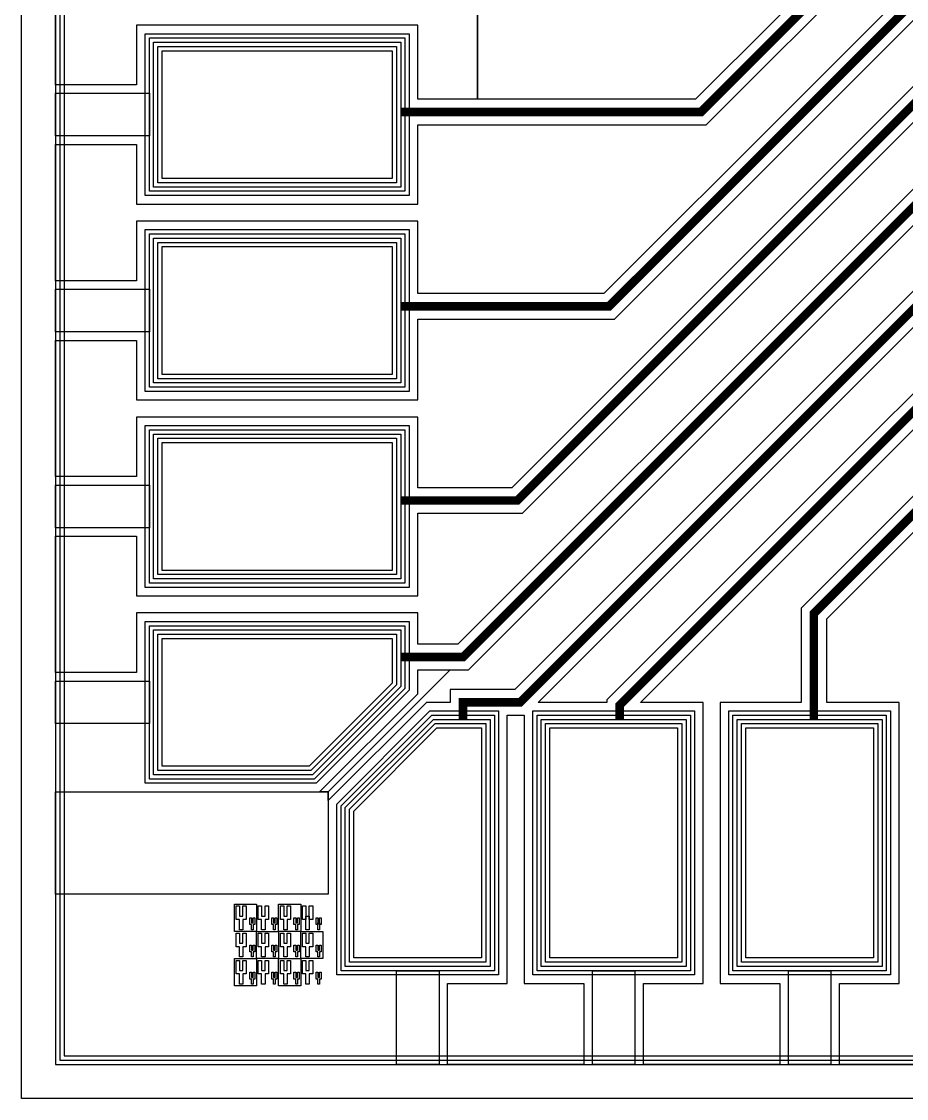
# Model space of a CAD drawing. Extents: x -87611 to 96139, y 77822 to 138139.
# Drawn here: x -22035 to -20997, y 81151 to 82415 of the extents above; entities that cross this region are included whole.
import ezdxf

# ---------------------------------------------------------------- set-up
doc = ezdxf.new("R2010")
doc.units = 0
doc.header["$MEASUREMENT"] = 0
doc.layers.get('0').update_dxf_attribs({"color": 6})
for name, color, linetype in [('L10D0 Abs', 4, 'Continuous'), ('L12D0 Etch', 190, 'Continuous'), ('L14D0 Au', 2, 'Continuous'), ('L15D0 PVIA', 7, 'Continuous'), ('L18D0 SU8', 7, 'Continuous'), ('L1D0 Plug', 200, 'Continuous'), ('L3D0 Base', 3, 'Continuous'), ('L4D0 Cntr', 1, 'Continuous'), ('L50D0 SiO2', 52, 'Continuous'), ('L7D0 DE', 42, 'Continuous'), ('L8D0 Wire', 5, 'Continuous'), ('L9D0 Cont', 30, 'Continuous')]:
    doc.layers.add(name, color=color, linetype=linetype)

# ---------------------------------------------------------------- blocks, each defined once
blk = doc.blocks.new('32PAD')
at = {"layer": 'L14D0 Au'}
blk.add_lwpolyline([(-80, 10), (-80, 290), (80, 290), (80, 10)], close=True, dxfattribs=at)
at = {"layer": 'L15D0 PVIA'}
blk.add_lwpolyline([(-75, 15), (-75, 285), (75, 285), (75, 15)], close=True, dxfattribs=at)
at = {"layer": 'L3D0 Base'}
for points in [[(-25, 300), (-25, 410), (25, 410), (25, 300)], [(-90, 0), (-90, 300), (90, 300), (90, 0)]]:
    blk.add_lwpolyline(points, close=True, dxfattribs=at)
at = {"layer": 'L4D0 Cntr'}
blk.add_lwpolyline([(-85, 5), (-85, 295), (85, 295), (85, 5)], close=True, dxfattribs=at)
at = {"layer": 'L8D0 Wire'}
blk.add_lwpolyline([(-95, -5), (-95, 305), (95, 305), (95, -5)], close=True, dxfattribs=at)
blk = doc.blocks.new('_32PADS')
at = {"layer": 'L14D0 Au'}
for points in [[(-1340, -1115), (-1340, -955), (-1060, -955), (-1060, -1014.467), (-1160.533, -1115)], [(-1115, -1340), (-1115, -1160.533), (-1014.467, -1060), (-955, -1060), (-955, -1340)]]:
    blk.add_lwpolyline(points, close=True, dxfattribs=at)
at = {"layer": 'L15D0 PVIA'}
for points in [[(-1335, -1110), (-1335, -960), (-1065, -960), (-1065, -1012.396), (-1162.604, -1110)], [(-1110, -1335), (-1110, -1162.604), (-1012.396, -1065), (-960, -1065), (-960, -1335)]]:
    blk.add_lwpolyline(points, close=True, dxfattribs=at)
at = {"layer": 'L3D0 Base'}
for points in [[(-1350, -1125), (-1350, -945), (-1050, -945), (-1050, -1018.609), (-1156.391, -1125)], [(-1460, -1060), (-1460, -1010), (-1350, -1010), (-1350, -1060)], [(-1125, -1350), (-1125, -1156.391), (-1018.609, -1050), (-945, -1050), (-945, -1350)], [(-1060, -1460), (-1060, -1350), (-1010, -1350), (-1010, -1460)]]:
    blk.add_lwpolyline(points, close=True, dxfattribs=at)
at = {"layer": 'L4D0 Cntr'}
for points in [[(-1345, -1120), (-1345, -950), (-1055, -950), (-1055, -1016.538), (-1158.462, -1120)], [(-1120, -1345), (-1120, -1158.462), (-1016.538, -1055), (-950, -1055), (-950, -1345)]]:
    blk.add_lwpolyline(points, close=True, dxfattribs=at)
at = {"layer": 'L8D0 Wire'}
for points in [[(-1355, -1130), (-1355, -940), (-1045, -940), (-1045, -1020.68), (-1154.32, -1130)], [(-1130, -1355), (-1130, -1154.32), (-1020.68, -1045), (-940, -1045), (-940, -1355)]]:
    blk.add_lwpolyline(points, close=True, dxfattribs=at)
for p, rotation in [((-1050, -345), 90), ((-1050, -575), 90), ((-1050, -805), 90), ((-805, -1050), 180), ((-575, -1050), 180)]:
    blk.add_blockref('32PAD', p, dxfattribs=dict(rotation=rotation))
blk = doc.blocks.new('_ALIGNMARK')
at = {"layer": 'L10D0 Abs'}
for points in [[(6, 2), (6, 14), (2, 14), (2, 30), (6, 30), (6, 18), (10, 18), (10, 30), (14, 30), (14, 14), (10, 14), (10, 2)], [(20, 2), (20, 8), (18, 8), (18, 16), (20, 16), (20, 10), (22, 10), (22, 16), (24, 16), (24, 8), (22, 8), (22, 2)]]:
    blk.add_lwpolyline(points, close=True, dxfattribs=at)
at = {"layer": 'L12D0 Etch'}
for points in [[(58, 2), (58, 14), (54, 14), (54, 30), (58, 30), (58, 18), (62, 18), (62, 30), (66, 30), (66, 14), (62, 14), (62, 2)], [(72, 2), (72, 8), (70, 8), (70, 16), (72, 16), (72, 10), (74, 10), (74, 16), (76, 16), (76, 8), (74, 8), (74, 2)]]:
    blk.add_lwpolyline(points, close=True, dxfattribs=at)
at = {"layer": 'L14D0 Au'}
for points in [[(6, 66), (6, 78), (2, 78), (2, 94), (6, 94), (6, 82), (10, 82), (10, 94), (14, 94), (14, 78), (10, 78), (10, 66)], [(20, 66), (20, 72), (18, 72), (18, 80), (20, 80), (20, 74), (22, 74), (22, 80), (24, 80), (24, 72), (22, 72), (22, 66)]]:
    blk.add_lwpolyline(points, close=True, dxfattribs=at)
at = {"layer": 'L15D0 PVIA'}
for points in [[(84, 34), (84, 46), (80, 46), (80, 62), (84, 62), (84, 50), (88, 50), (88, 62), (92, 62), (92, 46), (88, 46), (88, 34)], [(98, 34), (98, 40), (96, 40), (96, 48), (98, 48), (98, 42), (100, 42), (100, 48), (102, 48), (102, 40), (100, 40), (100, 34)]]:
    blk.add_lwpolyline(points, close=True, dxfattribs=at)
at = {"layer": 'L18D0 SU8'}
for points in [[(84, 2), (84, 14), (80, 14), (80, 30), (84, 30), (84, 18), (88, 18), (88, 30), (92, 30), (92, 14), (88, 14), (88, 2)], [(98, 2), (98, 8), (96, 8), (96, 16), (98, 16), (98, 10), (100, 10), (100, 16), (102, 16), (102, 8), (100, 8), (100, 2)]]:
    blk.add_lwpolyline(points, close=True, dxfattribs=at)
at = {"layer": 'L1D0 Plug'}
for points in [[(32, 2), (32, 14), (28, 14), (28, 30), (32, 30), (32, 18), (36, 18), (36, 30), (40, 30), (40, 14), (36, 14), (36, 2)], [(46, 2), (46, 8), (44, 8), (44, 16), (46, 16), (46, 10), (48, 10), (48, 16), (50, 16), (50, 8), (48, 8), (48, 2)]]:
    blk.add_lwpolyline(points, close=True, dxfattribs=at)
at = {"layer": 'L3D0 Base'}
for points in [[(0, 64), (0, 96), (26, 96), (26, 64)], [(52, 64), (52, 96), (78, 96), (78, 64)], [(80, 78), (80, 94), (84, 94), (84, 78)], [(88, 78), (88, 94), (92, 94), (92, 78)], [(84, 66), (84, 82), (88, 82), (88, 66)], [(96, 72), (96, 80), (98, 80), (98, 72)], [(100, 72), (100, 80), (102, 80), (102, 72)], [(26, 32), (26, 64), (52, 64), (52, 32)], [(78, 32), (78, 64), (104, 64), (104, 32)], [(98, 66), (98, 74), (100, 74), (100, 66)], [(0, 0), (0, 32), (26, 32), (26, 0)], [(52, 0), (52, 32), (78, 32), (78, 0)]]:
    blk.add_lwpolyline(points, close=True, dxfattribs=at)
at = {"layer": 'L4D0 Cntr'}
for points in [[(32, 34), (32, 46), (28, 46), (28, 62), (32, 62), (32, 50), (36, 50), (36, 62), (40, 62), (40, 46), (36, 46), (36, 34)], [(46, 34), (46, 40), (44, 40), (44, 48), (46, 48), (46, 42), (48, 42), (48, 48), (50, 48), (50, 40), (48, 40), (48, 34)]]:
    blk.add_lwpolyline(points, close=True, dxfattribs=at)
at = {"layer": 'L50D0 SiO2'}
for points in [[(6, 34), (6, 46), (2, 46), (2, 62), (6, 62), (6, 50), (10, 50), (10, 62), (14, 62), (14, 46), (10, 46), (10, 34)], [(20, 34), (20, 40), (18, 40), (18, 48), (20, 48), (20, 42), (22, 42), (22, 48), (24, 48), (24, 40), (22, 40), (22, 34)]]:
    blk.add_lwpolyline(points, close=True, dxfattribs=at)
at = {"layer": 'L7D0 DE'}
for points in [[(58, 34), (58, 46), (54, 46), (54, 62), (58, 62), (58, 50), (62, 50), (62, 62), (66, 62), (66, 46), (62, 46), (62, 34)], [(72, 34), (72, 40), (70, 40), (70, 48), (72, 48), (72, 42), (74, 42), (74, 48), (76, 48), (76, 40), (74, 40), (74, 34)]]:
    blk.add_lwpolyline(points, close=True, dxfattribs=at)
at = {"layer": 'L8D0 Wire'}
for points in [[(32, 66), (32, 78), (28, 78), (28, 94), (32, 94), (32, 82), (36, 82), (36, 94), (40, 94), (40, 78), (36, 78), (36, 66)], [(46, 66), (46, 72), (44, 72), (44, 80), (46, 80), (46, 74), (48, 74), (48, 80), (50, 80), (50, 72), (48, 72), (48, 66)]]:
    blk.add_lwpolyline(points, close=True, dxfattribs=at)
at = {"layer": 'L9D0 Cont'}
for points in [[(58, 66), (58, 78), (54, 78), (54, 94), (58, 94), (58, 82), (62, 82), (62, 94), (66, 94), (66, 78), (62, 78), (62, 66)], [(72, 66), (72, 72), (70, 72), (70, 80), (72, 80), (72, 74), (74, 74), (74, 80), (76, 80), (76, 72), (74, 72), (74, 66)]]:
    blk.add_lwpolyline(points, close=True, dxfattribs=at)
blk = doc.blocks.new('_32TRCE70')
at = {"layer": 'L14D0 Au'}
for points in [[(-114, 135.2), (-966.8, 988), (-966.8, 1035), (-930, 1035), (-930, 1365), (-1000, 1365), (-1000, 1460), (-840, 1460), (-840, 1365), (-910, 1365), (-910, 1035), (-813, 1035), (-813, 912), (-282.8, 381.8)], [(-261.6, 403.1), (-783, 924.4), (-783, 1035), (-700, 1035), (-700, 1365), (-770, 1365), (-770, 1460), (-610, 1460), (-610, 1365), (-680, 1365), (-680, 1035), (-585, 1035), (-585, 804.2), (-135.2, 354.4)], [(-105.2, 366.8), (-555, 816.6), (-555, 1035), (-470, 1035), (-470, 1365), (-540, 1365), (-540, 1460), (-380, 1460), (-380, 1365), (-450, 1365), (-450, 1035), (-357, 1035), (-357, 696.4), (-162.6, 502), (-183.8, 480.8), (-120.2, 417.2)], [(-141.4, 523.3), (-327, 708.8), (-327, 964.8), (-149.6, 964.8)], [(-78.4, 964.8), (-327, 964.8), (-327, 1035), (-240, 1035), (-240, 1365), (-310, 1365), (-310, 1460), (-35, 1460)], [(380, 1460), (540, 1460), (540, 1365), (470, 1365), (470, 1035), (555, 1035), (555, 936.8), (141.4, 523.3)], [(162.6, 502), (585, 924.4), (585, 1035), (680, 1035), (680, 1365), (610, 1365), (610, 1460), (770, 1460), (770, 1365), (700, 1365), (700, 1035), (773.4, 1035), (105.2, 366.8)], [(282.8, 381.8), (921, 1020), (996.8, 1020), (996.8, 1035), (1024.8, 1035), (1140, 1150.2), (1140, 1140), (996.8, 996.8), (975.6, 996.8), (105.2, 126.4)]]:
    blk.add_lwpolyline(points, dxfattribs=at)
for points in [[(910, 1050), (910, 1365), (840, 1365), (840, 1460), (1000, 1460), (1000, 1365), (930, 1365), (930, 1050)], [(-996.8, 996.8), (-1140, 1140), (-1140, 1150.2), (-1024.8, 1035), (-996.8, 1035)], [(141.4, 282.8), (134.1, 290.2), (135.2, 291.9), (135.2, 354.4), (813, 1032.2), (813, 1035), (893.6, 1035), (261.6, 403.1), (240.4, 424.3), (176.8, 360.6), (198, 339.4), (183.1, 324.5), (182.7, 322.2), (178.2, 326.7), (154.1, 302.6), (158.6, 298.2), (156.3, 297.7)]]:
    blk.add_lwpolyline(points, close=True, dxfattribs=at)
at = {"layer": 'L8D0 Wire', "const_width": 10}
for points in [[(-981.8, 1055), (-981.8, 981.8), (-120.2, 120.2), (-57.7, 120.2)], [(-271, 391.2), (-798, 918.2), (-798, 1055)], [(-120.2, 298.1), (-120.2, 360.6), (-570, 810.4), (-570, 1055)], [(-150.8, 511.4), (-342, 702.6), (-342, 1055)], [(120.2, 298.1), (120.2, 360.6), (798, 1038.4), (798, 1055)], [(150.8, 511.4), (570, 930.6), (570, 1055)], [(271, 391.2), (914.8, 1035), (981.8, 1035), (981.8, 1055)]]:
    blk.add_lwpolyline(points, dxfattribs=at)
blk = doc.blocks.new('$32_70_C')
at = {"layer": 'L12D0 Etch'}
blk.add_lwpolyline([(0, 0), (0, 2950), (50, 2950), (50, 50), (2950, 50), (2950, 2950), (0, 2950), (0, 3000), (3000, 3000), (3000, 0)], close=True, dxfattribs=at)
at = {"layer": 'L14D0 Au'}
blk.add_lwpolyline([(40, 240), (40, 360), (360, 360), (360, 240)], close=True, dxfattribs=at)
at = {"layer": 'L3D0 Base'}
blk.add_lwpolyline([(0, 0), (0, 2960), (40, 2960), (40, 40), (2960, 40), (2960, 2960), (0, 2960), (0, 3000), (3000, 3000), (3000, 0)], close=True, dxfattribs=at)
at = {"layer": 'L4D0 Cntr'}
blk.add_lwpolyline([(0, 0), (0, 2955), (45, 2955), (45, 45), (2955, 45), (2955, 2955), (0, 2955), (0, 3000), (3000, 3000), (3000, 0)], close=True, dxfattribs=at)
at = {"layer": 'L7D0 DE'}
blk.add_lwpolyline([(0, 0), (0, 2960), (40, 2960), (40, 40), (2960, 40), (2960, 2960), (0, 2960), (0, 3000), (3000, 3000), (3000, 0)], close=True, dxfattribs=at)
for name, p in [('_32PADS', (1500, 1500)), ('_ALIGNMARK', (249.743, 132.146))]:
    blk.add_blockref(name, p)
for rotation in [90, 180]:
    blk.add_blockref('_32TRCE70', (1500, 1500), dxfattribs=dict(rotation=rotation))

msp = doc.modelspace()

# ---------------------------------------------------------------- block references
at = {"linetype": 'Continuous'}
msp.add_blockref('$32_70_C', (-22035.2, 81151.1), dxfattribs=at)

doc.saveas('drawing.dxf')
